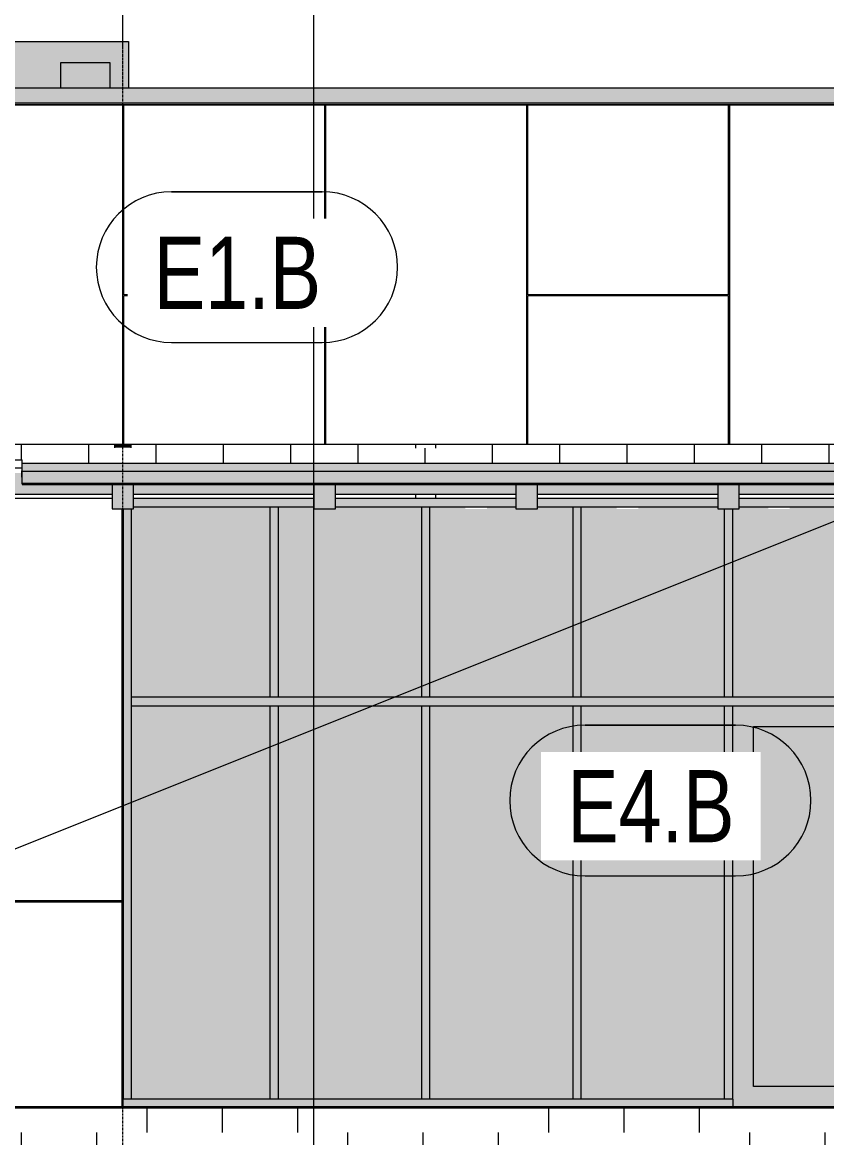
# Model space of a CAD drawing. Header units: inches. Extents: x 20273 to 40654, y -355 to 835.
# Drawn here: x 22519.1 to 22711.3, y -7.2 to 259.3 of the extents above; entities that cross this region are included whole.
import ezdxf

# ---------------------------------------------------------------- set-up
doc = ezdxf.new("R2010")
doc.units = ezdxf.units.IN
doc.header["$MEASUREMENT"] = 0
doc.linetypes.add('Grid Line 1_2_', pattern=[0.875, 0.5, -0.125, 0.125, -0.125])
for name, color, linetype, lineweight in [('A-ANNO-KEYN', 231, 'Continuous', 9), ('A-DOOR', 31, 'Continuous', 13), ('A-FLOR-LEVL', 51, 'Continuous', 9), ('A-GLAZ-CURT', 52, 'Continuous', 13), ('A-GLAZ-CWMG', 51, 'Continuous', 13), ('A-ROOF', 132, 'Continuous', 13), ('A-ROOF-MCUT', 132, 'Continuous', 25), ('A-ROOF-OTLN', 132, 'Continuous', 9), ('A-ROOF-PATT', 132, 'Continuous', 13), ('A-WALL', 113, 'Continuous', 13), ('A-WALL-IDEN', 211, 'Continuous', 9), ('A-WALL-PATT', 111, 'Continuous', 13), ('C-TOPO', 7, 'Continuous', 13), ('G-ANNO-SYMB', 111, 'Continuous', 9), ('I-WALL', 2, 'Continuous', 13), ('M-EQPM', 50, 'Continuous', 13), ('S-BEAM', 12, 'Continuous', 13), ('S-COLS', 52, 'Continuous', 13), ('S-GRID', 1, 'Continuous', 9)]:
    doc.layers.add(name, color=color, linetype=linetype, lineweight=lineweight)
doc.styles.add('Century Gothic', font='GOTHIC.TTF', dxfattribs={"width": 0.8, "height": 17.245342})

# ---------------------------------------------------------------- blocks, each defined once
blk = doc.blocks.new('Carrier_48TC_Standard_Efficiency_Gas_Heat_Electric_Cooling_Packaged_Rooftop_Unit_3_to_15_nominal_tons - 15 ton 48TC__16-873539-Elevation - West')
at = {"layer": 'M-EQPM'}
for points in [[(22544.43, 243.5), (22544.43, 254.7), (22481.05, 254.7), (22481.05, 243.5), (22528.18, 243.5), (22528.18, 249.58), (22540.05, 249.58), (22540.05, 243.5)], [(22528.18, 243.5), (22540.05, 243.5), (22540.05, 249.58), (22528.18, 249.58)]]:
    blk.add_hatch(color=256, dxfattribs=at).paths.add_polyline_path(points, flags=0)
for p, q in [((22481.05, 254.7), (22544.43, 254.7)), ((22481.05, 243.5), (22481.05, 254.7)), ((22544.43, 254.7), (22544.43, 243.5)), ((22540.05, 249.58), (22528.18, 249.58)), ((22528.18, 249.58), (22528.18, 243.5)), ((22540.05, 243.5), (22540.05, 249.58))]:
    blk.add_line(p, q, dxfattribs=at)
blk = doc.blocks.new('System Panel - INSULATED LOW-E GLAZING _SEE ELEVATIONS FOR U-FACTOR_ SHGC_ _ LT_-1142345-Elevation - West')
at = {"layer": 'A-GLAZ-CURT'}
blk.add_hatch(color=256, dxfattribs=at).paths.add_polyline_path([(22578.24, 2), (22578.24, 96), (22545.18, 96), (22545.18, 2)], flags=0)
blk = doc.blocks.new('System Panel - INSULATED LOW-E GLAZING _SEE ELEVATIONS FOR U-FACTOR_ SHGC_ _ LT_-1142348-Elevation - West')
at = {"layer": 'A-GLAZ-CURT'}
blk.add_hatch(color=256, dxfattribs=at).paths.add_polyline_path([(22569.19, 98), (22578.24, 98), (22578.24, 143.5), (22545.62, 143.5), (22545.62, 143.01), (22545.18, 143.01), (22545.18, 98)], flags=0)
blk = doc.blocks.new('Rectangular Mullion - Exterior 2_ x 4_5_-1135311-Elevation - West')
at = {"layer": 'A-GLAZ-CWMG'}
blk.add_hatch(color=256, dxfattribs=at).paths.add_polyline_path([(22579.24, 0), (22579.24, 2), (22543.18, 2), (22543.18, 0)], flags=0)
for p in [(22543.18, 0), (22579.24, 2)]:
    blk.add_line(p, (22543.18, 2), dxfattribs=at)
blk = doc.blocks.new('Rectangular Mullion - Exterior 2_ x 4_5_-1142371-Elevation - West')
at = {"layer": 'A-GLAZ-CWMG'}
blk.add_hatch(color=256, dxfattribs=at).paths.add_polyline_path([(22545.18, 97), (22545.18, 143.01), (22543.18, 143.01), (22543.18, 97)], flags=0)
for p, q in [((22543.18, 143.01), (22543.18, 97)), ((22545.18, 97), (22545.18, 143.01))]:
    blk.add_line(p, q, dxfattribs=at)
blk = doc.blocks.new('Rectangular Mullion - Exterior 2_ x 4_5_-1142372-Elevation - West')
at = {"layer": 'A-GLAZ-CWMG'}
blk.add_hatch(color=256, dxfattribs=at).paths.add_polyline_path([(22543.18, 2), (22545.18, 2), (22545.18, 97), (22543.18, 97), (22543.18, 76.56)], flags=0)
for p, q in [((22543.18, 97), (22543.18, 2)), ((22545.18, 2), (22545.18, 97)), ((22545.18, 2), (22543.18, 2))]:
    blk.add_line(p, q, dxfattribs=at)
blk = doc.blocks.new('System Panel - INSULATED LOW-E GLAZING _SEE ELEVATIONS FOR U-FACTOR_ SHGC_ _ LT_-827454-Elevation - West')
at = {"layer": 'A-GLAZ-CURT'}
blk.add_hatch(color=256, dxfattribs=at).paths.add_polyline_path([(22614.43, 2), (22614.43, 96), (22580.24, 96), (22580.24, 2)], flags=0)
blk = doc.blocks.new('System Panel - INSULATED LOW-E GLAZING _SEE ELEVATIONS FOR U-FACTOR_ SHGC_ _ LT_-1142349-Elevation - West')
at = {"layer": 'A-GLAZ-CURT'}
blk.add_hatch(color=256, dxfattribs=at).paths.add_polyline_path([(22614.43, 98), (22614.43, 143.5), (22593.87, 143.5), (22593.87, 143.01), (22588.74, 143.01), (22588.74, 143.5), (22580.24, 143.5), (22580.24, 98)], flags=0)
blk = doc.blocks.new('Rectangular Mullion - Exterior 2_ x 4_5_-1135317-Elevation - West')
at = {"layer": 'A-GLAZ-CWMG'}
blk.add_hatch(color=256, dxfattribs=at).paths.add_polyline_path([(22569.19, 143.5), (22579.24, 143.5), (22579.24, 145.5), (22545.62, 145.5), (22545.62, 143.5), (22549.83, 143.5)], flags=0)
for p, q in [((22579.24, 145.5), (22545.62, 145.5)), ((22545.62, 143.5), (22579.24, 143.5))]:
    blk.add_line(p, q, dxfattribs=at)
blk = doc.blocks.new('Rectangular Mullion - Exterior 2_ x 4_5_-769167-Elevation - West')
at = {"layer": 'A-GLAZ-CWMG'}
blk.add_hatch(color=256, dxfattribs=at).paths.add_polyline_path([(22588.7, 0), (22615.43, 0), (22615.43, 2), (22579.24, 2), (22579.24, 0)], flags=0)
blk.add_line((22615.43, 2), (22579.24, 2), dxfattribs=at)
blk = doc.blocks.new('Rectangular Mullion - Exterior 2_ x 4_5_-1135305-Elevation - West')
at = {"layer": 'A-GLAZ-CWMG'}
blk.add_hatch(color=256, dxfattribs=at).paths.add_polyline_path([(22579.24, 96), (22615.43, 96), (22615.43, 98), (22579.24, 98)], flags=0)
for p, q in [((22615.43, 98), (22579.24, 98)), ((22579.24, 96), (22615.43, 96))]:
    blk.add_line(p, q, dxfattribs=at)
blk = doc.blocks.new('Rectangular Mullion - Exterior 2_ x 4_5_-827470-Elevation - West')
at = {"layer": 'A-GLAZ-CWMG'}
blk.add_hatch(color=256, dxfattribs=at).paths.add_polyline_path([(22580.24, 2), (22580.24, 96), (22578.24, 96), (22578.24, 2)], flags=0)
for p, q in [((22578.24, 96), (22580.24, 96)), ((22578.24, 96), (22578.24, 2)), ((22580.24, 2), (22580.24, 96)), ((22580.24, 2), (22578.24, 2))]:
    blk.add_line(p, q, dxfattribs=at)
blk = doc.blocks.new('Rectangular Mullion - Exterior 2_ x 4_5_-1142358-Elevation - West')
at = {"layer": 'A-GLAZ-CWMG'}
blk.add_hatch(color=256, dxfattribs=at).paths.add_polyline_path([(22580.24, 98), (22580.24, 143.5), (22578.24, 143.5), (22578.24, 98)], flags=0)
for p, q in [((22578.24, 143.5), (22580.24, 143.5)), ((22578.24, 143.5), (22578.24, 98)), ((22580.24, 98), (22580.24, 143.5)), ((22580.24, 98), (22578.24, 98))]:
    blk.add_line(p, q, dxfattribs=at)
blk = doc.blocks.new('Rectangular Mullion - Exterior 2_ x 4_5_-1135276-Elevation - West')
at = {"layer": 'A-GLAZ-CWMG'}
h = blk.add_hatch(color=256, dxfattribs=at)
h.paths.add_polyline_path([(22593.87, 143.5), (22615.43, 143.5), (22615.43, 145.5), (22593.87, 145.5), (22593.87, 144.92)], flags=0)
h.paths.add_polyline_path([(22588.56, 143.5), (22588.74, 143.5), (22588.74, 145.5), (22579.24, 145.5), (22579.24, 143.5)], flags=0)
for p, q in [((22588.74, 145.5), (22579.24, 145.5)), ((22615.43, 145.5), (22593.87, 145.5)), ((22579.24, 143.5), (22588.74, 143.5)), ((22593.87, 143.5), (22615.43, 143.5))]:
    blk.add_line(p, q, dxfattribs=at)
blk = doc.blocks.new('Rectangular Mullion - Exterior 2_ x 4_5_-1135280-Elevation - West')
at = {"layer": 'A-GLAZ-CWMG'}
blk.add_hatch(color=256, dxfattribs=at).paths.add_polyline_path([(22651.62, 0), (22651.62, 2), (22615.43, 2), (22615.43, 0)], flags=0)
blk.add_line((22651.62, 2), (22615.43, 2), dxfattribs=at)
blk = doc.blocks.new('Rectangular Mullion - Exterior 2_ x 4_5_-1135281-Elevation - West')
at = {"layer": 'A-GLAZ-CWMG'}
blk.add_hatch(color=256, dxfattribs=at).paths.add_polyline_path([(22646.66, 96), (22651.62, 96), (22651.62, 98), (22615.43, 98), (22615.43, 96)], flags=0)
for p, q in [((22651.62, 98), (22615.43, 98)), ((22615.43, 96), (22651.62, 96))]:
    blk.add_line(p, q, dxfattribs=at)
blk = doc.blocks.new('Rectangular Mullion - Exterior 2_ x 4_5_-1142343-Elevation - West')
at = {"layer": 'A-GLAZ-CWMG'}
blk.add_hatch(color=256, dxfattribs=at).paths.add_polyline_path([(22616.43, 2), (22616.43, 96), (22614.43, 96), (22614.43, 2)], flags=0)
for p, q in [((22614.43, 96), (22616.43, 96)), ((22614.43, 96), (22614.43, 2)), ((22616.43, 2), (22616.43, 96)), ((22616.43, 2), (22614.43, 2))]:
    blk.add_line(p, q, dxfattribs=at)
blk = doc.blocks.new('Rectangular Mullion - Exterior 2_ x 4_5_-1142344-Elevation - West')
at = {"layer": 'A-GLAZ-CWMG'}
blk.add_hatch(color=256, dxfattribs=at).paths.add_polyline_path([(22616.43, 98), (22616.43, 143.5), (22614.43, 143.5), (22614.43, 98)], flags=0)
for p, q in [((22614.43, 143.5), (22616.43, 143.5)), ((22614.43, 143.5), (22614.43, 98)), ((22616.43, 98), (22616.43, 143.5)), ((22616.43, 98), (22614.43, 98))]:
    blk.add_line(p, q, dxfattribs=at)
blk = doc.blocks.new('Rectangular Mullion - Exterior 2_ x 4_5_-V1-Elevation - West')
at = {"layer": 'A-GLAZ-CWMG'}
h = blk.add_hatch(color=256, dxfattribs=at)
h.paths.add_polyline_path([(22615.43, 143.5), (22636.99, 143.5), (22636.98, 145.5), (22615.43, 145.5), (22615.43, 144.92)], flags=0)
h.paths.add_polyline_path([(22651.62, 143.5), (22651.62, 145.5), (22642.12, 145.5), (22642.12, 143.5), (22646.66, 143.5)], flags=0)
for p, q in [((22636.98, 145.5), (22615.43, 145.5)), ((22651.62, 145.5), (22642.12, 145.5)), ((22615.43, 143.5), (22636.99, 143.5)), ((22642.12, 143.5), (22651.62, 143.5))]:
    blk.add_line(p, q, dxfattribs=at)
blk = doc.blocks.new('Rectangular Mullion - Exterior 2_ x 4_5_-1135330-Elevation - West')
at = {"layer": 'A-GLAZ-CWMG'}
blk.add_hatch(color=256, dxfattribs=at).paths.add_polyline_path([(22688.8, 0), (22688.8, 2), (22651.62, 2), (22651.62, 0)], flags=0)
for q in [(22651.62, 2), (22688.8, 0)]:
    blk.add_line((22688.8, 2), q, dxfattribs=at)
blk = doc.blocks.new('Sliding Door - one-1327198-Elevation - West')
at = {"layer": 'A-DOOR'}
h = blk.add_hatch(color=256, dxfattribs=at)
h.paths.add_polyline_path([(22688.8, 0), (22727.24, 0), (22727.24, 96), (22688.8, 96), (22688.8, 2)], flags=0)
h.paths.add_polyline_path([(22693.8, 5), (22693.8, 91), (22722.24, 91), (22722.24, 5)], flags=0)
h = blk.add_hatch(color=256, dxfattribs=at)
h.paths.add_polyline_path([(22759.18, 0), (22759.18, 96), (22727.24, 96), (22727.24, 0)], flags=0)
h.paths.add_polyline_path([(22732.24, 5), (22732.24, 91), (22754.18, 91), (22754.18, 5)], flags=0)
for points in [[(22693.8, 5), (22722.24, 5), (22722.24, 91), (22693.8, 91), (22693.8, 33.44)], [(22732.24, 5), (22754.18, 5), (22754.18, 91), (22732.24, 91), (22732.24, 26.94)]]:
    blk.add_hatch(color=256, dxfattribs=at).paths.add_polyline_path(points, flags=0)
for p, q in [((22727.24, 0), (22727.24, 96)), ((22693.8, 5), (22693.8, 91)), ((22693.8, 91), (22722.24, 91)), ((22722.24, 91), (22722.24, 5)), ((22732.24, 91), (22732.24, 5)), ((22732.24, 91), (22754.18, 91)), ((22754.18, 5), (22754.18, 91)), ((22722.24, 5), (22693.8, 5)), ((22732.24, 5), (22754.18, 5))]:
    blk.add_line(p, q, dxfattribs=at)
blk = doc.blocks.new('Rectangular Mullion - Exterior 2_ x 4_5_-V2-Elevation - West')
at = {"layer": 'A-GLAZ-CWMG'}
blk.add_hatch(color=256, dxfattribs=at).paths.add_polyline_path([(22666.03, 143.5), (22685.24, 143.5), (22685.24, 145.5), (22651.62, 145.5), (22651.62, 143.5)], flags=0)
for p, q in [((22685.24, 145.5), (22651.62, 145.5)), ((22651.62, 143.5), (22685.24, 143.5))]:
    blk.add_line(p, q, dxfattribs=at)
blk = doc.blocks.new('Rectangular Mullion - Exterior 2_ x 4_5_-V3-Elevation - West')
at = {"layer": 'A-GLAZ-CWMG'}
blk.add_hatch(color=256, dxfattribs=at).paths.add_polyline_path([(22704.76, 143.5), (22723.99, 143.5), (22723.99, 145.5), (22690.37, 145.5), (22690.37, 143.5)], flags=0)
for p, q in [((22723.99, 145.5), (22690.37, 145.5)), ((22690.37, 143.5), (22723.99, 143.5))]:
    blk.add_line(p, q, dxfattribs=at)
blk = doc.blocks.new('Rectangular Mullion - Exterior 2_ x 4_5_-V4-Elevation - West')
at = {"layer": 'A-GLAZ-CWMG'}
blk.add_hatch(color=256, dxfattribs=at).paths.add_polyline_path([(22686.8, 98), (22688.8, 98), (22688.8, 143.01), (22686.8, 143.01), (22686.8, 115.62)], flags=0)
for p, q in [((22686.8, 143.01), (22686.8, 98)), ((22688.8, 98), (22688.8, 143.01)), ((22688.8, 98), (22686.8, 98))]:
    blk.add_line(p, q, dxfattribs=at)
blk = doc.blocks.new('Rectangular Mullion - Exterior 2_ x 4_5_-1135285-Elevation - West')
at = {"layer": 'A-GLAZ-CWMG'}
blk.add_hatch(color=256, dxfattribs=at).paths.add_polyline_path([(22569.19, 96), (22579.24, 96), (22579.24, 98), (22545.18, 98), (22545.18, 96)], flags=0)
for p, q in [((22545.18, 96), (22545.18, 98)), ((22579.24, 98), (22545.18, 98)), ((22545.18, 96), (22579.24, 96))]:
    blk.add_line(p, q, dxfattribs=at)
blk = doc.blocks.new('Dimension Lumber - 5_5 x 7_5 Glulam-1777808-Elevation - West')
at = {"layer": 'S-BEAM'}
blk.add_hatch(color=256, dxfattribs=at).paths.add_polyline_path([(22786.87, 143.01), (22786.87, 148.94), (22781.74, 148.94), (22781.74, 143.01), (22782.23, 143.01)], flags=0)
for p, q in [((22781.74, 148.94), (22781.74, 143.01)), ((22786.87, 143.01), (22786.87, 148.94)), ((22781.74, 143.01), (22786.87, 143.01))]:
    blk.add_line(p, q, dxfattribs=at)
blk = doc.blocks.new('HSS-Hollow Structural Section - HSS1-1_2X1-1_2X1_8 - Obsolete-1672945-Elevation - West')
at = {"layer": 'S-BEAM'}
for points in [[(22519.05, 152.07), (22519.05, 152.11), (22518.93, 152.07)], [(22518.93, 151.83), (22519.05, 151.83), (22519.05, 152.07), (22518.93, 151.99), (22518.93, 151.96)], [(22519.05, 150.79), (22519.05, 151.83), (22518.93, 151.83), (22518.93, 150.79)], [(22518.93, 150.57), (22519.05, 150.63), (22519.05, 150.79), (22518.93, 150.79), (22518.93, 150.63)]]:
    blk.add_hatch(color=256, dxfattribs=at).paths.add_polyline_path(points, flags=0)
for p, q in [((22519.05, 152.11), (22518.93, 152.11)), ((22518.93, 152.07), (22518.93, 152.11)), ((22518.93, 151.83), (22518.93, 152.07)), ((22518.93, 150.79), (22518.93, 151.83)), ((22518.93, 150.57), (22518.93, 150.79)), ((22518.93, 150.57), (22519.05, 150.57))]:
    blk.add_line(p, q, dxfattribs=at)
blk = doc.blocks.new('Wall Tag - 1_4_-1369832-Elevation - West')
at = {"layer": 'A-WALL-IDEN', "color": 153}
for p, q in [((22653.51, 91.34), (22689.51, 91.34)), ((22689.51, 91.34), (22653.51, 91.34)), ((22653.51, 55.34), (22689.51, 55.34)), ((22653.51, 55.34), (22689.51, 55.34))]:
    blk.add_line(p, q, dxfattribs=at)
for centre, start, end in [((22653.51, 73.34), 90, 270), ((22653.51, 73.34), 90, 270), ((22689.51, 73.34), 270, 90), ((22689.51, 73.34), 270, 90)]:
    blk.add_arc(centre, 18, start, end, dxfattribs=at)

msp = doc.modelspace()

# ---------------------------------------------------------------- hatches: boundary and pattern name
at = {"layer": 'A-ROOF', "lineweight": 5}
msp.add_hatch(color=256, dxfattribs=at).paths.add_polyline_path([(22661.19, 151.96), (22808.3, 151.96), (22808.3, 153.97), (22519.05, 153.97), (22519.05, 151.96), (22656.34, 151.96)], flags=0)
at = {"layer": 'A-ROOF-OTLN', "lineweight": 5}
msp.add_hatch(color=256, dxfattribs=at).paths.add_polyline_path([(22598.24, 149.01), (22808.3, 149.01), (22808.3, 151.96), (22519.05, 151.96), (22519.05, 149.01), (22588.56, 149.01)], flags=0)
at = {"layer": 'A-ROOF-PATT', "lineweight": 9}
h = msp.add_hatch(dxfattribs=at)
h.set_pattern_fill('FP_2', color=8, style=0, pattern_type=2)
h.set_pattern_definition([(90, (180.953, -760.156), (-16.082, 1e-15), [])])
h.paths.add_polyline_path([(22670.87, 153.97), (22808.3, 153.97), (22808.3, 157.35), (22786.55, 157.35), (22786.55, 158.5), (22617.8, 158.5), (22617.8, 157.5), (22613.05, 157.5), (22613.05, 158.5), (22545, 158.5), (22544.98, 157.66), (22543.92, 157.6), (22541.1, 157.66), (22541.1, 158.5), (22352, 158.5), (22351.98, 157.66), (22350.92, 157.6), (22348.1, 157.66), (22348.1, 158.5), (22342.74, 158.5), (22342.74, 187.44), (21121.8, 187.45), (21121.8, 187.6), (20889.05, 187.6), (20889.05, 157.87), (20878.55, 157.87), (20878.55, 154.73), (22519.05, 154.69), (22519.05, 153.97), (22666.03, 153.97)], flags=0)
at = {"layer": 'A-WALL', "lineweight": 5}
for points in [[(22724.13, 240), (22798.3, 240), (22798.3, 243.5), (22341.74, 243.5), (22341.74, 240), (22569.19, 240)], [(22724.13, 239.5), (22798.3, 239.5), (22798.3, 240), (22341.74, 240), (22341.24, 239.5), (22569.19, 239.5)]]:
    msp.add_hatch(color=256, dxfattribs=at).paths.add_polyline_path(points, flags=0)
at = {"layer": 'A-WALL-PATT', "lineweight": 9}
h = msp.add_hatch(dxfattribs=at)
h.set_pattern_fill('FP_8', color=8, style=0, pattern_type=2)
h.set_pattern_definition([(0, (22350.18, -95.5), (-193, 193), [48, -145]), (90, (22350.18, -95.5), (-193, 1e-14), [96.25, -96.75]), (180, (22398.18, 0.75), (-193, 193), [48, -145]), (90, (22398.18, -95.5), (-193, 1e-14), [96.25, -96.75]), (180, (22398.18, 1), (-193, 193), [48, -145]), (90, (22398.18, 1), (-193, 1e-14), [96.25, -96.75]), (0, (22350.18, 97.25), (-193, 193), [48, -145]), (90, (22350.18, 1), (-193, 1e-14), [96.25, -96.75]), (0, (22398.43, -47.5), (-193, 193), [48, -145]), (90, (22398.43, -95.75), (-193, 1e-14), [48.25, -144.75]), (90, (22446.43, -95.75), (-193, 1e-14), [48.25, -144.75]), (0, (22398.43, 49), (-193, 193), [48, -145]), (90, (22398.43, -47.25), (-193, 1e-14), [96.25, -96.75]), (180, (22446.43, -47.25), (-193, 193), [48, -145]), (90, (22446.43, -47.25), (-193, 1e-14), [96.25, -96.75]), (90, (22398.43, 49.25), (-193, 1e-14), [48, -145]), (180, (22446.43, 49.25), (-193, 193), [48, -145]), (90, (22446.43, 49.25), (-193, 1e-14), [48, -145]), (0, (22446.68, -95.5), (-193, 193), [48, -145]), (90, (22446.68, -95.5), (-193, 1e-14), [96.25, -96.75]), (180, (22494.68, 0.75), (-193, 193), [48, -145]), (90, (22494.68, -95.5), (-193, 1e-14), [96.25, -96.75]), (180, (22494.68, 1), (-193, 193), [48, -145]), (90, (22494.68, 1), (-193, 1e-14), [96.25, -96.75]), (180, (22494.68, 97.25), (-193, 193), [48, -145]), (90, (22446.68, 1), (-193, 1e-14), [96.25, -96.75]), (0, (22494.93, -47.5), (-193, 193), [48, -145]), (90, (22494.93, -95.75), (-193, 1e-14), [48.25, -144.75]), (90, (22542.93, -95.75), (-193, 1e-14), [48.25, -144.75]), (0, (22494.93, 49), (-193, 193), [48, -145]), (90, (22494.93, -47.25), (-193, 1e-14), [96.25, -96.75]), (180, (22542.93, -47.25), (-193, 193), [48, -145]), (90, (22542.93, -47.25), (-193, 1e-14), [96.25, -96.75]), (90, (22494.93, 49.25), (-193, 1e-14), [48, -145]), (180, (22542.93, 49.25), (-193, 193), [48, -145]), (90, (22542.93, 49.25), (-193, 1e-14), [48, -145])])
h.paths.add_polyline_path([(22342.74, 158.5), (22798.3, 158.5), (22798.3, 239.46), (22342.74, 239.46), (22342.74, 164.45)], flags=0)
h = msp.add_hatch(dxfattribs=at)
h.set_pattern_fill('FP_3', color=8, style=0, pattern_type=2)
h.set_pattern_definition([(0, (22543.18, 1), (-193, 193), [48, -145]), (90, (22543.18, 1), (-193, 1e-14), [96.25, -96.75]), (180, (22591.18, 97.25), (-193, 193), [48, -145]), (90, (22591.18, 1), (-193, 1e-14), [96.25, -96.75]), (180, (22591.18, 97.5), (-193, 193), [48, -145]), (90, (22591.18, 97.5), (-193, 1e-14), [96.25, -96.75]), (0, (22543.18, 193.75), (-193, 193), [48, -145]), (90, (22543.18, 97.5), (-193, 1e-14), [96.25, -96.75]), (0, (22591.43, 49), (-193, 193), [48, -145]), (90, (22591.43, 0.75), (-193, 1e-14), [48.25, -144.75]), (90, (22639.43, 0.75), (-193, 1e-14), [48.25, -144.75]), (0, (22591.43, 145.5), (-193, 193), [48, -145]), (90, (22591.43, 49.25), (-193, 1e-14), [96.25, -96.75]), (180, (22639.43, 49.25), (-193, 193), [48, -145]), (90, (22639.43, 49.25), (-193, 1e-14), [96.25, -96.75]), (90, (22591.43, 145.75), (-193, 1e-14), [48, -145]), (180, (22639.43, 145.75), (-193, 193), [48, -145]), (90, (22639.43, 145.75), (-193, 1e-14), [48, -145]), (0, (22639.68, 1), (-193, 193), [48, -145]), (90, (22639.68, 1), (-193, 1e-14), [96.25, -96.75]), (180, (22687.68, 97.25), (-193, 193), [48, -145]), (90, (22687.68, 1), (-193, 1e-14), [96.25, -96.75]), (180, (22687.68, 97.5), (-193, 193), [48, -145]), (90, (22687.68, 97.5), (-193, 1e-14), [96.25, -96.75]), (180, (22687.68, 193.75), (-193, 193), [48, -145]), (90, (22639.68, 97.5), (-193, 1e-14), [96.25, -96.75]), (0, (22687.93, 49), (-193, 193), [48, -145]), (90, (22687.93, 0.75), (-193, 1e-14), [48.25, -144.75]), (90, (22735.93, 0.75), (-193, 1e-14), [48.25, -144.75]), (0, (22687.93, 145.5), (-193, 193), [48, -145]), (90, (22687.93, 49.25), (-193, 1e-14), [96.25, -96.75]), (180, (22735.93, 49.25), (-193, 193), [48, -145]), (90, (22735.93, 49.25), (-193, 1e-14), [96.25, -96.75]), (90, (22687.93, 145.75), (-193, 1e-14), [48, -145]), (180, (22735.93, 145.75), (-193, 193), [48, -145]), (90, (22735.93, 145.75), (-193, 1e-14), [48, -145])])
h.paths.add_polyline_path([(22342.74, 0), (22542.93, 0), (22542.93, 143.01), (22540.49, 143.01), (22540.49, 145.5), (22497.37, 145.5), (22497.37, 144.01), (22492.24, 144.01), (22492.24, 145.5), (22449.12, 145.5), (22449.12, 144.01), (22443.99, 144.01), (22443.99, 145.5), (22400.87, 145.5), (22400.87, 144.01), (22395.74, 144.01), (22395.74, 145.5), (22352.62, 145.5), (22352.62, 144.01), (22347.49, 144.01), (22347.49, 145.5), (22342.74, 145.5), (22342.74, 44.34)], flags=0)
at = {"layer": 'C-TOPO', "lineweight": 9}
h = msp.add_hatch(dxfattribs=at)
h.set_pattern_fill('FP_10', color=8, style=0, pattern_type=2)
h.set_pattern_definition([(0, (22782.816, 0), (48, 48), [48, -48]), (0, (22782.816, 18), (48, 48), [48, -48]), (0, (22782.816, 36), (48, 48), [48, -48]), (90, (22788.816, 42), (-48, 48), [48, -48]), (90, (22806.816, 42), (-48, 48), [48, -48]), (90, (22824.816, 42), (-48, 48), [48, -48])])
h.paths.add_polyline_path([(22833.08, -79.68), (23034, -79.68), (23034, 0), (20555.04, 0), (20555.04, -79.68), (22724.13, -79.68)], flags=0)
at = {"layer": 'I-WALL'}
h = msp.add_hatch(color=256, dxfattribs=at)
h.paths.add_polyline_path([(21961.49, 146.5), (21961.49, 151.57), (21918.37, 151.51), (21918.37, 146.5), (21949.45, 146.5)], flags=0)
h.paths.add_polyline_path([(22798.3, 146.5), (22798.3, 148.94), (22786.87, 148.94), (22786.87, 146.5), (22791.91, 146.5)], flags=0)
h.paths.add_polyline_path([(21966.62, 146.5), (22009.74, 146.5), (22009.74, 151.57), (21966.62, 151.51)], flags=0)
h.paths.add_polyline_path([(22772.55, 146.5), (22781.74, 146.5), (22781.74, 148.94), (22738.62, 148.94), (22738.62, 146.5), (22762.86, 146.5)], flags=0)
h.paths.add_polyline_path([(21871.99, 146.5), (21913.24, 146.5), (21913.24, 151.57), (21870.12, 151.51), (21870.12, 146.5)], flags=0)
h.paths.add_polyline_path([(22014.87, 146.5), (22057.99, 146.5), (22057.99, 151.57), (22014.87, 151.51)], flags=0)
h.paths.add_polyline_path([(21864.99, 146.5), (21864.99, 151.57), (21821.87, 151.51), (21821.87, 146.5)], flags=0)
h.paths.add_polyline_path([(22724.13, 146.5), (22733.49, 146.5), (22733.49, 148.94), (22690.37, 148.94), (22690.37, 146.5), (22714.44, 146.5)], flags=0)
h.paths.add_polyline_path([(21794.52, 146.5), (21816.74, 146.5), (21816.74, 151.57), (21773.62, 151.51), (21773.62, 146.5)], flags=0)
h.paths.add_polyline_path([(22063.12, 146.5), (22106.24, 146.5), (22106.24, 151.57), (22063.12, 151.51)], flags=0)
h.paths.add_polyline_path([(22675.71, 146.5), (22685.24, 146.5), (22685.24, 148.94), (22642.12, 148.94), (22642.12, 146.5), (22666.03, 146.5)], flags=0)
h.paths.add_polyline_path([(21755.78, 146.5), (21768.49, 146.5), (21768.49, 151.57), (21725.37, 151.51), (21725.37, 146.5)], flags=0)
h.paths.add_polyline_path([(22636.98, 146.5), (22636.99, 146.5), (22636.98, 148.94), (22593.87, 148.94), (22593.87, 146.5), (22627.29, 146.5)], flags=0)
h.paths.add_polyline_path([(21717.05, 146.5), (21720.24, 146.5), (21720.24, 151.57), (21677.12, 151.51), (21677.12, 146.5), (21678.32, 146.5)], flags=0)
h.paths.add_polyline_path([(22111.37, 146.5), (22154.49, 146.5), (22154.49, 151.57), (22111.37, 151.51)], flags=0)
h.paths.add_polyline_path([(21658.95, 146.5), (21671.99, 146.5), (21671.99, 151.57), (21628.87, 151.51), (21628.87, 146.5), (21649.27, 146.5)], flags=0)
h.paths.add_polyline_path([(22588.56, 146.5), (22588.74, 146.5), (22588.74, 148.94), (22545.62, 148.94), (22545.62, 146.5), (22578.88, 146.5)], flags=0)
h.paths.add_polyline_path([(22159.62, 146.5), (22202.74, 146.5), (22202.74, 151.57), (22159.62, 151.51)], flags=0)
h.paths.add_polyline_path([(22540.14, 146.5), (22540.49, 146.5), (22540.49, 148.94), (22519.05, 149.01), (22519.05, 150.57), (22518.93, 150.63), (22518.93, 151.57), (22497.37, 151.51), (22497.37, 146.5), (22530.46, 146.5)], flags=0)
h.paths.add_polyline_path([(21620.22, 146.5), (21623.74, 146.5), (21623.74, 151.57), (21580.62, 151.51), (21580.62, 146.5), (21600.85, 146.5)], flags=0)
h.paths.add_polyline_path([(20899.99, 146.5), (20899.99, 151.57), (20890.55, 151.51), (20890.55, 146.5)], flags=0)
h.paths.add_polyline_path([(20905.12, 146.5), (20948.24, 146.5), (20948.24, 151.57), (20905.12, 151.51)], flags=0)
h.paths.add_polyline_path([(20953.37, 146.5), (20996.49, 146.5), (20996.49, 151.57), (20953.37, 151.51)], flags=0)
h.paths.add_polyline_path([(21001.62, 146.5), (21044.74, 146.5), (21044.74, 151.57), (21001.62, 151.51)], flags=0)
h.paths.add_polyline_path([(21049.87, 146.5), (21092.99, 146.5), (21092.99, 151.57), (21049.87, 151.51)], flags=0)
h.paths.add_polyline_path([(21098.12, 146.5), (21141.24, 146.5), (21141.24, 151.57), (21098.12, 151.51)], flags=0)
h.paths.add_polyline_path([(21146.37, 146.5), (21189.49, 146.5), (21189.49, 151.57), (21146.37, 151.51)], flags=0)
h.paths.add_polyline_path([(22491.73, 146.5), (22492.24, 146.5), (22492.24, 151.57), (22449.12, 151.51), (22449.12, 146.5)], flags=0)
h.paths.add_polyline_path([(21194.62, 146.5), (21237.74, 146.5), (21237.74, 151.57), (21194.62, 151.51)], flags=0)
h.paths.add_polyline_path([(22414.26, 146.5), (22443.99, 146.5), (22443.99, 151.57), (22400.87, 151.51), (22400.87, 146.5)], flags=0)
h.paths.add_polyline_path([(21242.87, 146.5), (21285.99, 146.5), (21285.99, 151.57), (21242.87, 151.51)], flags=0)
h.paths.add_polyline_path([(22375.52, 146.5), (22395.74, 146.5), (22395.74, 151.57), (22352.62, 151.51), (22352.62, 146.5), (22356.16, 146.5)], flags=0)
h.paths.add_polyline_path([(21291.12, 146.5), (21334.24, 146.5), (21334.24, 151.57), (21291.12, 151.51)], flags=0)
h.paths.add_polyline_path([(21339.37, 146.5), (21382.49, 146.5), (21382.49, 151.57), (21339.37, 151.51)], flags=0)
h.paths.add_polyline_path([(22336.79, 146.5), (22347.49, 146.5), (22347.49, 151.57), (22304.37, 151.51), (22304.37, 146.5), (22317.42, 146.5)], flags=0)
h.paths.add_polyline_path([(21387.62, 146.5), (21430.74, 146.5), (21430.74, 151.57), (21387.62, 151.51)], flags=0)
h.paths.add_polyline_path([(22298.06, 146.5), (22299.24, 146.5), (22299.24, 151.57), (22256.12, 151.51), (22256.12, 146.5), (22259.32, 146.5)], flags=0)
h.paths.add_polyline_path([(21435.87, 146.5), (21478.99, 146.5), (21478.99, 151.57), (21435.87, 151.51)], flags=0)
h.paths.add_polyline_path([(21484.12, 146.5), (21527.24, 146.5), (21527.24, 151.57), (21484.12, 151.51)], flags=0)
h.paths.add_polyline_path([(22239.96, 146.5), (22250.99, 146.5), (22250.99, 151.57), (22207.87, 151.51), (22207.87, 146.5), (22220.59, 146.5)], flags=0)
h.paths.add_polyline_path([(21532.37, 146.5), (21575.49, 146.5), (21575.49, 151.57), (21532.37, 151.51)], flags=0)
at = {"layer": 'S-COLS', "lineweight": 5}
for points in [[(22543.05, 157.59), (22543.05, 158.5), (22541.1, 158.5), (22541.1, 157.66), (22542.64, 157.6)], [(22543.05, 157.59), (22545, 157.66), (22544.98, 158.5), (22543.05, 158.5)]]:
    msp.add_hatch(color=256, dxfattribs=at).paths.add_polyline_path(points, flags=0)

# ---------------------------------------------------------------- linework, layer by layer
at = {"layer": 'A-ANNO-KEYN', "color": 153}
msp.add_line((22471.92, 43.64), (22972.98, 244.02), dxfattribs=at)
at = {"layer": 'A-FLOR-LEVL', "linetype": 'Grid Line 1_2_'}
msp.add_line((20361.6, 0), (23817.88, 0), dxfattribs=at)
at = {"layer": 'A-ROOF'}
for p, q in [((20878.55, 154.73), (22519.05, 154.73)), ((22519.05, 151.96), (22519.05, 154.73)), ((22519.05, 152.73), (20878.55, 152.73)), ((22519.05, 153.97), (22808.3, 153.97))]:
    msp.add_line(p, q, dxfattribs=at)
at = {"layer": 'A-ROOF-MCUT'}
for p, q in [((22519.05, 149.01), (22519.05, 148.94)), ((22808.3, 149.01), (22519.05, 149.01)), ((22519.05, 148.94), (22808.3, 148.94))]:
    msp.add_line(p, q, dxfattribs=at)
at = {"layer": 'A-ROOF-OTLN'}
for p in [(22519.05, 149.01), (22808.3, 151.96)]:
    msp.add_line(p, (22519.05, 151.96), dxfattribs=at)
at = {"layer": 'A-WALL'}
for p, q in [((22798.3, 243.5), (22341.74, 243.5)), ((22341.74, 240), (22798.3, 240)), ((22798.3, 239.5), (22341.24, 239.5)), ((22798.3, 239.46), (22341.28, 239.46)), ((22342.74, 158.5), (22798.3, 158.5)), ((22540.49, 145.5), (22497.37, 145.5)), ((22542.93, 0), (22542.93, 143.01))]:
    msp.add_line(p, q, dxfattribs=at)
at = {"layer": 'C-TOPO', "lineweight": 35}
for p, q in [((22588.7, 0), (22409.1, 0)), ((22956.74, 0), (22588.7, 0))]:
    msp.add_line(p, q, dxfattribs=at)
at = {"layer": 'C-TOPO'}
for p, q in [((22588.7, 0), (22409.1, 0)), ((22956.74, 0), (22588.7, 0))]:
    msp.add_line(p, q, dxfattribs=at)
at = {"layer": 'G-ANNO-SYMB'}
msp.add_line((22588.63, 545.16), (22588.63, -79.66), dxfattribs=at)
at = {"layer": 'I-WALL'}
for p, q in [((22613.05, 157.5), (22613.05, 158.5)), ((22617.8, 158.5), (22617.8, 157.5)), ((22497.37, 146.5), (22540.49, 146.5)), ((22545.62, 146.5), (22588.74, 146.5)), ((22593.87, 146.5), (22636.98, 146.5)), ((22613.05, 145.5), (22613.05, 146.5)), ((22617.8, 146.5), (22617.8, 145.5)), ((22642.12, 146.5), (22685.24, 146.5)), ((22690.37, 146.5), (22733.49, 146.5))]:
    msp.add_line(p, q, dxfattribs=at)
at = {"layer": 'S-COLS'}
for p, q in [((22541.05, 158.5), (22541.05, 157.62)), ((22545.05, 157.62), (22545.05, 158.5))]:
    msp.add_line(p, q, dxfattribs=at)
at = {"layer": 'S-GRID', "linetype": 'Grid Line 1_2_'}
msp.add_line((22543.05, -273.16), (22543.05, 738.66), dxfattribs=at)
msp.add_line((22543.05, -273.16), (22543.05, 738.66), dxfattribs=at)

# ---------------------------------------------------------------- block references
at = {"layer": 'A-DOOR'}
msp.add_blockref('Sliding Door - one-1327198-Elevation - West', (0, 0), dxfattribs=at)
at = {"layer": 'A-GLAZ-CURT'}
for name, p in [('System Panel - INSULATED LOW-E GLAZING _SEE ELEVATIONS FOR U-FACTOR_ SHGC_ _ LT_-1142348-Elevation - West', (0, 0)), ('System Panel - INSULATED LOW-E GLAZING _SEE ELEVATIONS FOR U-FACTOR_ SHGC_ _ LT_-1142349-Elevation - West', (0, 0)), ('System Panel - INSULATED LOW-E GLAZING _SEE ELEVATIONS FOR U-FACTOR_ SHGC_ _ LT_-1142349-Elevation - West', (36.19, 0)), ('System Panel - INSULATED LOW-E GLAZING _SEE ELEVATIONS FOR U-FACTOR_ SHGC_ _ LT_-1142349-Elevation - West', (72.37, 0)), ('System Panel - INSULATED LOW-E GLAZING _SEE ELEVATIONS FOR U-FACTOR_ SHGC_ _ LT_-1142349-Elevation - West', (108.56, 0)), ('System Panel - INSULATED LOW-E GLAZING _SEE ELEVATIONS FOR U-FACTOR_ SHGC_ _ LT_-1142345-Elevation - West', (0, 0)), ('System Panel - INSULATED LOW-E GLAZING _SEE ELEVATIONS FOR U-FACTOR_ SHGC_ _ LT_-827454-Elevation - West', (0, 0)), ('System Panel - INSULATED LOW-E GLAZING _SEE ELEVATIONS FOR U-FACTOR_ SHGC_ _ LT_-827454-Elevation - West', (36.19, 0)), ('System Panel - INSULATED LOW-E GLAZING _SEE ELEVATIONS FOR U-FACTOR_ SHGC_ _ LT_-827454-Elevation - West', (72.37, 0))]:
    msp.add_blockref(name, p, dxfattribs=at)
at = {"layer": 'A-GLAZ-CWMG'}
for name, p in [('Rectangular Mullion - Exterior 2_ x 4_5_-1135317-Elevation - West', (0, 0)), ('Rectangular Mullion - Exterior 2_ x 4_5_-1135276-Elevation - West', (0, 0)), ('Rectangular Mullion - Exterior 2_ x 4_5_-V1-Elevation - West', (0, 0)), ('Rectangular Mullion - Exterior 2_ x 4_5_-V2-Elevation - West', (0, 0)), ('Rectangular Mullion - Exterior 2_ x 4_5_-V3-Elevation - West', (0, 0)), ('Rectangular Mullion - Exterior 2_ x 4_5_-1142371-Elevation - West', (0, 0)), ('Rectangular Mullion - Exterior 2_ x 4_5_-1142358-Elevation - West', (0, 0)), ('Rectangular Mullion - Exterior 2_ x 4_5_-1142344-Elevation - West', (0, 0)), ('Rectangular Mullion - Exterior 2_ x 4_5_-1142344-Elevation - West', (36.19, 0)), ('Rectangular Mullion - Exterior 2_ x 4_5_-V4-Elevation - West', (0, 0)), ('Rectangular Mullion - Exterior 2_ x 4_5_-1142372-Elevation - West', (0, 0)), ('Rectangular Mullion - Exterior 2_ x 4_5_-1135285-Elevation - West', (0, 0)), ('Rectangular Mullion - Exterior 2_ x 4_5_-827470-Elevation - West', (0, 0)), ('Rectangular Mullion - Exterior 2_ x 4_5_-1135305-Elevation - West', (0, 0)), ('Rectangular Mullion - Exterior 2_ x 4_5_-1142343-Elevation - West', (0, 0)), ('Rectangular Mullion - Exterior 2_ x 4_5_-1135281-Elevation - West', (0, 0)), ('Rectangular Mullion - Exterior 2_ x 4_5_-1142343-Elevation - West', (36.19, 0)), ('Rectangular Mullion - Exterior 2_ x 4_5_-1135281-Elevation - West', (36.19, 0)), ('Rectangular Mullion - Exterior 2_ x 4_5_-1142343-Elevation - West', (72.37, 0)), ('Rectangular Mullion - Exterior 2_ x 4_5_-1135281-Elevation - West', (72.37, 0)), ('Rectangular Mullion - Exterior 2_ x 4_5_-1135311-Elevation - West', (0, 0)), ('Rectangular Mullion - Exterior 2_ x 4_5_-769167-Elevation - West', (0, 0)), ('Rectangular Mullion - Exterior 2_ x 4_5_-1135280-Elevation - West', (0, 0)), ('Rectangular Mullion - Exterior 2_ x 4_5_-1135330-Elevation - West', (0, 0))]:
    msp.add_blockref(name, p, dxfattribs=at)
at = {"layer": 'A-WALL-IDEN', "color": 153}
for p in [(-98.78, 127.42), (0, 0)]:
    msp.add_blockref('Wall Tag - 1_4_-1369832-Elevation - West', p, dxfattribs=at)
at = {"layer": 'M-EQPM'}
msp.add_blockref('Carrier_48TC_Standard_Efficiency_Gas_Heat_Electric_Cooling_Packaged_Rooftop_Unit_3_to_15_nominal_tons - 15 ton 48TC__16-873539-Elevation - West', (0, 0), dxfattribs=at)
at = {"layer": 'S-BEAM'}
for name, p in [('HSS-Hollow Structural Section - HSS1-1_2X1-1_2X1_8 - Obsolete-1672945-Elevation - West', (0, 0)), ('Dimension Lumber - 5_5 x 7_5 Glulam-1777808-Elevation - West', (-241.25, 0)), ('Dimension Lumber - 5_5 x 7_5 Glulam-1777808-Elevation - West', (-193, 0)), ('Dimension Lumber - 5_5 x 7_5 Glulam-1777808-Elevation - West', (-144.75, 0)), ('Dimension Lumber - 5_5 x 7_5 Glulam-1777808-Elevation - West', (-96.5, 0))]:
    msp.add_blockref(name, p, dxfattribs=at)

# ---------------------------------------------------------------- next in the draw order: texts
at = {"layer": 'A-WALL-IDEN', "char_height": 17.245, "width": 43.848, "attachment_point": 2, "line_spacing_factor": 0.984117, "style": 'Century Gothic', "bg_fill": 3, "box_fill_scale": 1.25, "bg_fill_color": 0, "bg_fill_transparency": 0}
for s, insert in [('E1.B', (22570.46, 208.03)), ('E4.B', (22669.25, 80.62))]:
    msp.add_mtext(s, dxfattribs=dict(at, insert=insert))

doc.saveas('drawing.dxf')
